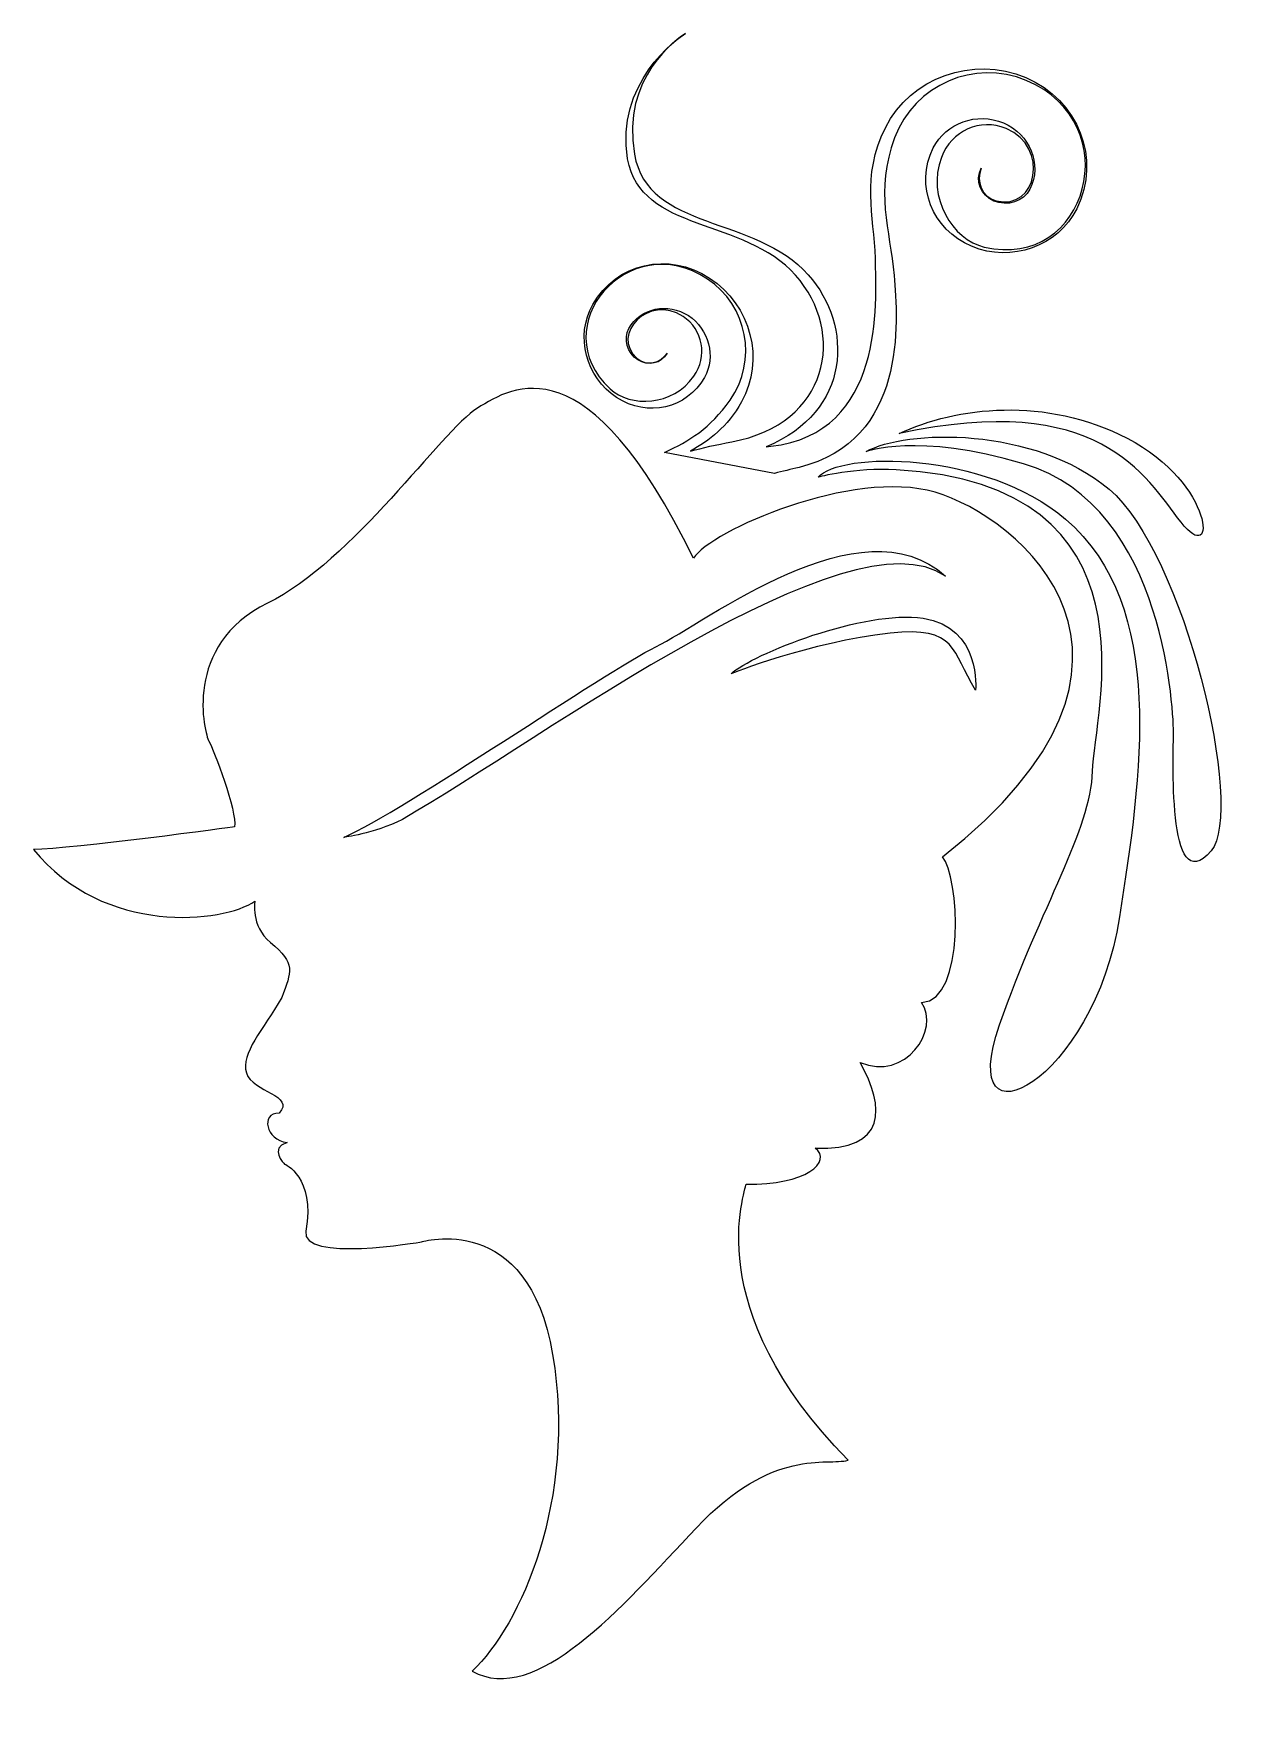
# Model space of a CAD drawing. Header units: centimetres. Extents: x -7.7 to 8.1, y -11.1 to 10.7.
import ezdxf

# ---------------------------------------------------------------- set-up
doc = ezdxf.new("R2010")
doc.units = ezdxf.units.CM
doc.header["$MEASUREMENT"] = 0
doc.layers.add('Camada 1', color=7, linetype='Continuous')

msp = doc.modelspace()

# ---------------------------------------------------------------- linework, layer by layer
at = {"layer": 'Camada 1', "lineweight": 25}
for points, knots in [([(0.83067, 5.27282), (1.07774, 5.41461), (1.30946, 5.58371), (1.49798, 5.91594), (1.49798, 5.91594), (1.80453, 6.45675), (1.61818, 7.17835), (1.08179, 7.52778), (1.08179, 7.52778), (0.54651, 7.87782), (-0.13561, 7.72188), (-0.4416, 7.18104), (-0.4416, 7.18104), (-0.67187, 6.77527), (-0.53177, 6.23375), (-0.13008, 5.97226), (-0.13008, 5.97226), (0.27169, 5.71006), (0.78379, 5.82645), (1.01305, 6.23248), (1.01305, 6.23248), (1.16685, 6.50254), (1.07295, 6.86393), (0.80514, 7.03792), (0.80514, 7.03792), (0.53693, 7.21307), (0.18215, 7.14029), (0.02951, 6.86951), (0.02951, 6.86951), (-0.04703, 6.7342), (0.01258, 6.54939), (0.14691, 6.46152), (0.14691, 6.46152), (0.28132, 6.37405), (0.45166, 6.41323), (0.52794, 6.54886), (0.52794, 6.54886), (0.43631, 6.41868), (0.26346, 6.37225), (0.13464, 6.48539), (0.13464, 6.48539), (-0.2158, 6.79347), (0.28942, 7.32229), (0.73561, 7.02773), (0.73561, 7.02773), (0.99617, 6.85625), (1.05893, 6.50671), (0.87552, 6.24763), (0.87552, 6.24763), (0.60115, 5.85922), (0.04976, 5.83948), (-0.21605, 6.08533), (-0.21605, 6.08533), (-1.08611, 6.8898), (0.02067, 8.19496), (1.05236, 7.51466), (1.05236, 7.51466), (1.57309, 7.1711), (1.71324, 6.45484), (1.34748, 5.93642), (1.34748, 5.93642), (1.08528, 5.56582), (0.81654, 5.40678), (0.49539, 5.25776), (0.49539, 5.25776), (0.49539, 5.25776), (1.92507, 4.98352), (1.92507, 4.98352), (1.92507, 4.98352), (2.03276, 5.00969), (2.1397, 5.03551), (2.24659, 5.06144), (2.24659, 5.06144), (3.64999, 5.40871), (3.53974, 6.95895), (3.4846, 7.55995), (3.4846, 7.55995), (3.4307, 8.16108), (3.23195, 8.65763), (3.49111, 9.35226), (3.49111, 9.35226), (3.75061, 10.04727), (4.5332, 10.38117), (5.2055, 10.10087), (5.2055, 10.10087), (6.53799, 9.54522), (6.00573, 7.61455), (4.6594, 7.93184), (4.6594, 7.93184), (4.24885, 8.02812), (3.90576, 8.57729), (4.10034, 9.09873), (4.10034, 9.09873), (4.22972, 9.44615), (4.60741, 9.61427), (4.94394, 9.47433), (4.94394, 9.47433), (5.52089, 9.23359), (5.34277, 8.39642), (4.81519, 8.53458), (4.81519, 8.53458), (4.6217, 8.58554), (4.55381, 8.78414), (4.61834, 8.9581), (4.61834, 8.9581), (4.53817, 8.7952), (4.61255, 8.60398), (4.78445, 8.53088), (4.78445, 8.53088), (4.95685, 8.45833), (5.17453, 8.52128), (5.25504, 8.68452), (5.25504, 8.68452), (5.41535, 9.01022), (5.25306, 9.40244), (4.90838, 9.54846), (4.90838, 9.54846), (4.565, 9.69364), (4.15564, 9.54772), (3.99514, 9.22178), (3.99514, 9.22178), (3.7545, 8.73227), (3.97741, 8.15921), (4.49401, 7.94101), (4.49401, 7.94101), (5.01034, 7.7231), (5.62402, 7.9418), (5.8641, 8.43078), (5.8641, 8.43078), (6.18501, 9.08263), (5.88744, 9.84715), (5.19955, 10.1379), (5.19955, 10.1379), (4.51102, 10.42918), (3.69341, 10.13721), (3.37252, 9.48536), (3.37252, 9.48536), (3.05171, 8.83369), (3.22533, 8.35456), (3.24092, 7.78052), (3.24092, 7.78052), (3.25746, 7.20608), (3.36107, 5.50487), (1.88094, 5.33723), (1.88094, 5.33723), (1.88094, 5.33723), (1.81826, 5.3299), (1.81826, 5.3299), (1.81826, 5.3299), (2.93086, 5.78726), (2.95451, 6.90788), (2.36719, 7.56949), (2.36719, 7.56949), (1.6765, 8.34816), (0.27611, 8.1389), (0.10199, 9.13947), (0.10199, 9.13947), (-0.07351, 10.14116), (0.66447, 10.64744), (0.76871, 10.71268), (0.76871, 10.71268), (0.65806, 10.65466), (-0.15529, 10.04739), (0.01335, 9.08065), (0.01335, 9.08065), (0.182, 8.11415), (1.53386, 8.31648), (2.20053, 7.5653), (2.20053, 7.5653), (2.86736, 6.81367), (2.63656, 5.62564), (1.36876, 5.39468), (1.36876, 5.39468), (1.17111, 5.35812), (0.99236, 5.31637), (0.83067, 5.27282), (0.83067, 5.27282), (0.83067, 5.27282), (0.83067, 5.27282), (0.83067, 5.27282)], [0, 0, 0, 0, 0.02173913, 0.02173913, 0.02173913, 0.02173913, 0.04347826, 0.04347826, 0.04347826, 0.04347826, 0.06521739, 0.06521739, 0.06521739, 0.06521739, 0.08695652, 0.08695652, 0.08695652, 0.08695652, 0.10869565, 0.10869565, 0.10869565, 0.10869565, 0.13043478, 0.13043478, 0.13043478, 0.13043478, 0.15217391, 0.15217391, 0.15217391, 0.15217391, 0.17391304, 0.17391304, 0.17391304, 0.17391304, 0.19565217, 0.19565217, 0.19565217, 0.19565217, 0.2173913, 0.2173913, 0.2173913, 0.2173913, 0.23913043, 0.23913043, 0.23913043, 0.23913043, 0.26086957, 0.26086957, 0.26086957, 0.26086957, 0.2826087, 0.2826087, 0.2826087, 0.2826087, 0.30434783, 0.30434783, 0.30434783, 0.30434783, 0.32608696, 0.32608696, 0.32608696, 0.32608696, 0.34782609, 0.34782609, 0.34782609, 0.34782609, 0.36956522, 0.36956522, 0.36956522, 0.36956522, 0.39130435, 0.39130435, 0.39130435, 0.39130435, 0.41304348, 0.41304348, 0.41304348, 0.41304348, 0.43478261, 0.43478261, 0.43478261, 0.43478261, 0.45652174, 0.45652174, 0.45652174, 0.45652174, 0.47826087, 0.47826087, 0.47826087, 0.47826087, 0.5, 0.5, 0.5, 0.5, 0.52173913, 0.52173913, 0.52173913, 0.52173913, 0.54347826, 0.54347826, 0.54347826, 0.54347826, 0.56521739, 0.56521739, 0.56521739, 0.56521739, 0.58695652, 0.58695652, 0.58695652, 0.58695652, 0.60869565, 0.60869565, 0.60869565, 0.60869565, 0.63043478, 0.63043478, 0.63043478, 0.63043478, 0.65217391, 0.65217391, 0.65217391, 0.65217391, 0.67391304, 0.67391304, 0.67391304, 0.67391304, 0.69565217, 0.69565217, 0.69565217, 0.69565217, 0.7173913, 0.7173913, 0.7173913, 0.7173913, 0.73913043, 0.73913043, 0.73913043, 0.73913043, 0.76086957, 0.76086957, 0.76086957, 0.76086957, 0.7826087, 0.7826087, 0.7826087, 0.7826087, 0.80434783, 0.80434783, 0.80434783, 0.80434783, 0.82608696, 0.82608696, 0.82608696, 0.82608696, 0.84782609, 0.84782609, 0.84782609, 0.84782609, 0.86956522, 0.86956522, 0.86956522, 0.86956522, 0.89130435, 0.89130435, 0.89130435, 0.89130435, 0.91304348, 0.91304348, 0.91304348, 0.91304348, 0.93478261, 0.93478261, 0.93478261, 0.93478261, 0.95652174, 0.95652174, 0.95652174, 0.95652174, 1, 1, 1, 1]), ([(-2.01198, -10.6142), (-1.376, -10.01659), (-0.64922, -8.37786), (-0.96367, -6.49096), (-0.96367, -6.49096), (-1.27818, -4.60408), (-2.67589, -5.02337), (-2.67589, -5.02337), (-2.67589, -5.02337), (-2.67589, -5.02337), (-4.25101, -5.29658), (-4.17843, -4.88359), (-4.17843, -4.88359), (-4.05357, -4.17308), (-4.45796, -4.01002), (-4.45796, -4.01002), (-4.45796, -4.01002), (-4.45796, -4.01002), (-4.66759, -3.80028), (-4.42303, -3.73046), (-4.42303, -3.73046), (-4.70254, -3.69556), (-4.77244, -3.34613), (-4.52783, -3.34613), (-4.52783, -3.34613), (-4.30762, -3.11769), (-4.87642, -3.072), (-4.95257, -2.82453), (-4.95257, -2.82453), (-5.03073, -2.57045), (-4.73752, -2.2629), (-4.49286, -1.84359), (-4.49286, -1.84359), (-4.36626, -1.49553), (-4.30355, -1.40401), (-4.63984, -1.12424), (-4.63984, -1.12424), (-4.90442, -0.90419), (-4.8423, -0.58568), (-4.8423, -0.58568), (-4.8423, -0.58568), (-5.24576, -0.87013), (-6.80921, -1.046), (-7.72774, 0.0875), (-7.72774, 0.0875), (-7.23916, 0.0875), (-5.10892, 0.38066), (-5.10892, 0.38066), (-5.10892, 0.38066), (-5.06981, 0.57608), (-5.38253, 1.3969), (-5.44113, 1.49461), (-5.44113, 1.49461), (-5.49981, 1.59232), (-5.79297, 2.74537), (-4.67894, 3.29261), (-4.67894, 3.29261), (-3.56499, 3.83982), (-2.41186, 5.54017), (-1.94283, 5.83332), (-1.94283, 5.83332), (-1.4738, 6.12648), (-0.5162, 6.7128), (0.87141, 3.879), (0.87141, 3.879), (1.08638, 4.23076), (2.94299, 5.05166), (4.01789, 4.73895), (4.01789, 4.73895), (5.09279, 4.42627), (7.39908, 2.56953), (4.11576, -0.01019), (4.11576, -0.01019), (4.33073, -0.24474), (4.42847, -1.88646), (3.84215, -1.90593), (3.84215, -1.90593), (4.09623, -2.25769), (3.62718, -2.94172), (3.04086, -2.68767), (3.04086, -2.68767), (3.37307, -3.27393), (3.39268, -3.84064), (2.45457, -3.80162), (2.45457, -3.80162), (2.68907, -3.97754), (2.33728, -4.29025), (1.55554, -4.2707), (1.55554, -4.2707), (1.55554, -4.36836), (0.93012, -5.87339), (2.88449, -7.86681), (2.88449, -7.86681), (2.61088, -7.94494), (1.90728, -7.69094), (0.91059, -8.74626), (0.91059, -8.74626), (-0.08613, -9.80158), (-1.18225, -11.07502), (-2.01198, -10.6142)], [0, 0, 0, 0, 0.03846154, 0.03846154, 0.03846154, 0.03846154, 0.07692308, 0.07692308, 0.07692308, 0.07692308, 0.11538462, 0.11538462, 0.11538462, 0.11538462, 0.15384615, 0.15384615, 0.15384615, 0.15384615, 0.19230769, 0.19230769, 0.19230769, 0.19230769, 0.23076923, 0.23076923, 0.23076923, 0.23076923, 0.26923077, 0.26923077, 0.26923077, 0.26923077, 0.30769231, 0.30769231, 0.30769231, 0.30769231, 0.34615385, 0.34615385, 0.34615385, 0.34615385, 0.38461538, 0.38461538, 0.38461538, 0.38461538, 0.42307692, 0.42307692, 0.42307692, 0.42307692, 0.46153846, 0.46153846, 0.46153846, 0.46153846, 0.5, 0.5, 0.5, 0.5, 0.53846154, 0.53846154, 0.53846154, 0.53846154, 0.57692308, 0.57692308, 0.57692308, 0.57692308, 0.61538462, 0.61538462, 0.61538462, 0.61538462, 0.65384615, 0.65384615, 0.65384615, 0.65384615, 0.69230769, 0.69230769, 0.69230769, 0.69230769, 0.73076923, 0.73076923, 0.73076923, 0.73076923, 0.76923077, 0.76923077, 0.76923077, 0.76923077, 0.80769231, 0.80769231, 0.80769231, 0.80769231, 0.84615385, 0.84615385, 0.84615385, 0.84615385, 0.88461538, 0.88461538, 0.88461538, 0.88461538, 0.92307692, 0.92307692, 0.92307692, 0.92307692, 1, 1, 1, 1]), ([(7.22314, 4.34818), (7.69217, 3.74234), (7.66883, 4.84671), (6.51959, 5.44263), (6.51959, 5.44263), (5.46422, 5.98984), (4.29161, 5.85305), (3.54898, 5.50126), (3.54898, 5.50126), (6.14824, 6.06802), (6.75409, 4.95405), (7.22314, 4.34818)], [0, 0, 0, 0, 0.25, 0.25, 0.25, 0.25, 0.5, 0.5, 0.5, 0.5, 1, 1, 1, 1]), ([(5.17106, 5.11028), (7.05045, 4.55439), (7.12538, 1.78791), (7.12538, 1.59243), (7.12538, 1.59243), (7.12538, 1.39698), (7.0309, -0.61642), (7.61401, 0.06806), (7.61401, 0.06806), (8.06354, 0.59577), (7.26222, 3.9572), (6.28503, 4.77804), (6.28503, 4.77804), (5.30787, 5.59886), (3.62708, 5.55978), (3.11897, 5.26662), (3.11897, 5.26662), (3.11897, 5.26662), (3.78348, 5.52068), (5.17106, 5.11028)], [0, 0, 0, 0, 0.16666667, 0.16666667, 0.16666667, 0.16666667, 0.33333333, 0.33333333, 0.33333333, 0.33333333, 0.5, 0.5, 0.5, 0.5, 0.66666667, 0.66666667, 0.66666667, 0.66666667, 1, 1, 1, 1]), ([(3.50987, 5.0321), (7.00816, 4.83665), (6.08958, 1.86604), (6.07006, 1.10386), (6.07006, 1.10386), (6.05051, 0.34167), (5.40561, -0.63554), (4.85837, -2.19899), (4.85837, -2.19899), (4.2665, -3.89013), (6.08958, -2.94162), (6.42185, -0.79186), (6.42185, -0.79186), (6.70405, 1.03414), (7.04727, 3.25362), (5.7183, 4.38723), (5.7183, 4.38723), (4.6669, 5.28406), (2.76724, 5.26668), (2.49364, 4.93444), (2.49364, 4.93444), (2.49363, 4.93444), (2.98158, 5.06162), (3.50987, 5.0321)], [0, 0, 0, 0, 0.14285714, 0.14285714, 0.14285714, 0.14285714, 0.28571429, 0.28571429, 0.28571429, 0.28571429, 0.42857143, 0.42857143, 0.42857143, 0.42857143, 0.57142857, 0.57142857, 0.57142857, 0.57142857, 0.71428571, 0.71428571, 0.71428571, 0.71428571, 1, 1, 1, 1]), ([(-2.91993, 0.47849), (-1.08285, 1.53381), (2.904, 4.52397), (4.15476, 3.64449), (4.15476, 3.64449), (3.06034, 4.6412), (1.02783, 3.03867), (0.38286, 2.72596), (0.38286, 2.72596), (-0.26209, 2.41325), (-2.91993, 0.57619), (-3.68212, 0.24393), (-3.68212, 0.24393), (-3.68211, 0.24393), (-3.31082, 0.28304), (-2.91993, 0.47849)], [0, 0, 0, 0, 0.2, 0.2, 0.2, 0.2, 0.4, 0.4, 0.4, 0.4, 0.6, 0.6, 0.6, 0.6, 1, 1, 1, 1]), ([(1.36008, 2.3742), (1.36008, 2.3742), (2.37994, 2.78502), (3.43169, 2.90186), (3.43169, 2.90186), (4.31117, 2.99957), (4.23295, 2.66736), (4.54569, 2.1592), (4.54569, 2.1592), (4.54569, 2.1592), (4.62387, 2.98002), (3.86166, 3.09728), (3.86166, 3.09728), (3.09947, 3.21454), (1.63371, 2.62825), (1.36008, 2.3742), (1.36008, 2.3742), (1.36008, 2.3742), (1.36008, 2.3742), (1.36008, 2.3742)], [0, 0, 0, 0, 0.16666667, 0.16666667, 0.16666667, 0.16666667, 0.33333333, 0.33333333, 0.33333333, 0.33333333, 0.5, 0.5, 0.5, 0.5, 0.66666667, 0.66666667, 0.66666667, 0.66666667, 1, 1, 1, 1])]:
    msp.add_open_spline(points, degree=3, knots=knots, dxfattribs=at)

doc.saveas('drawing.dxf')
